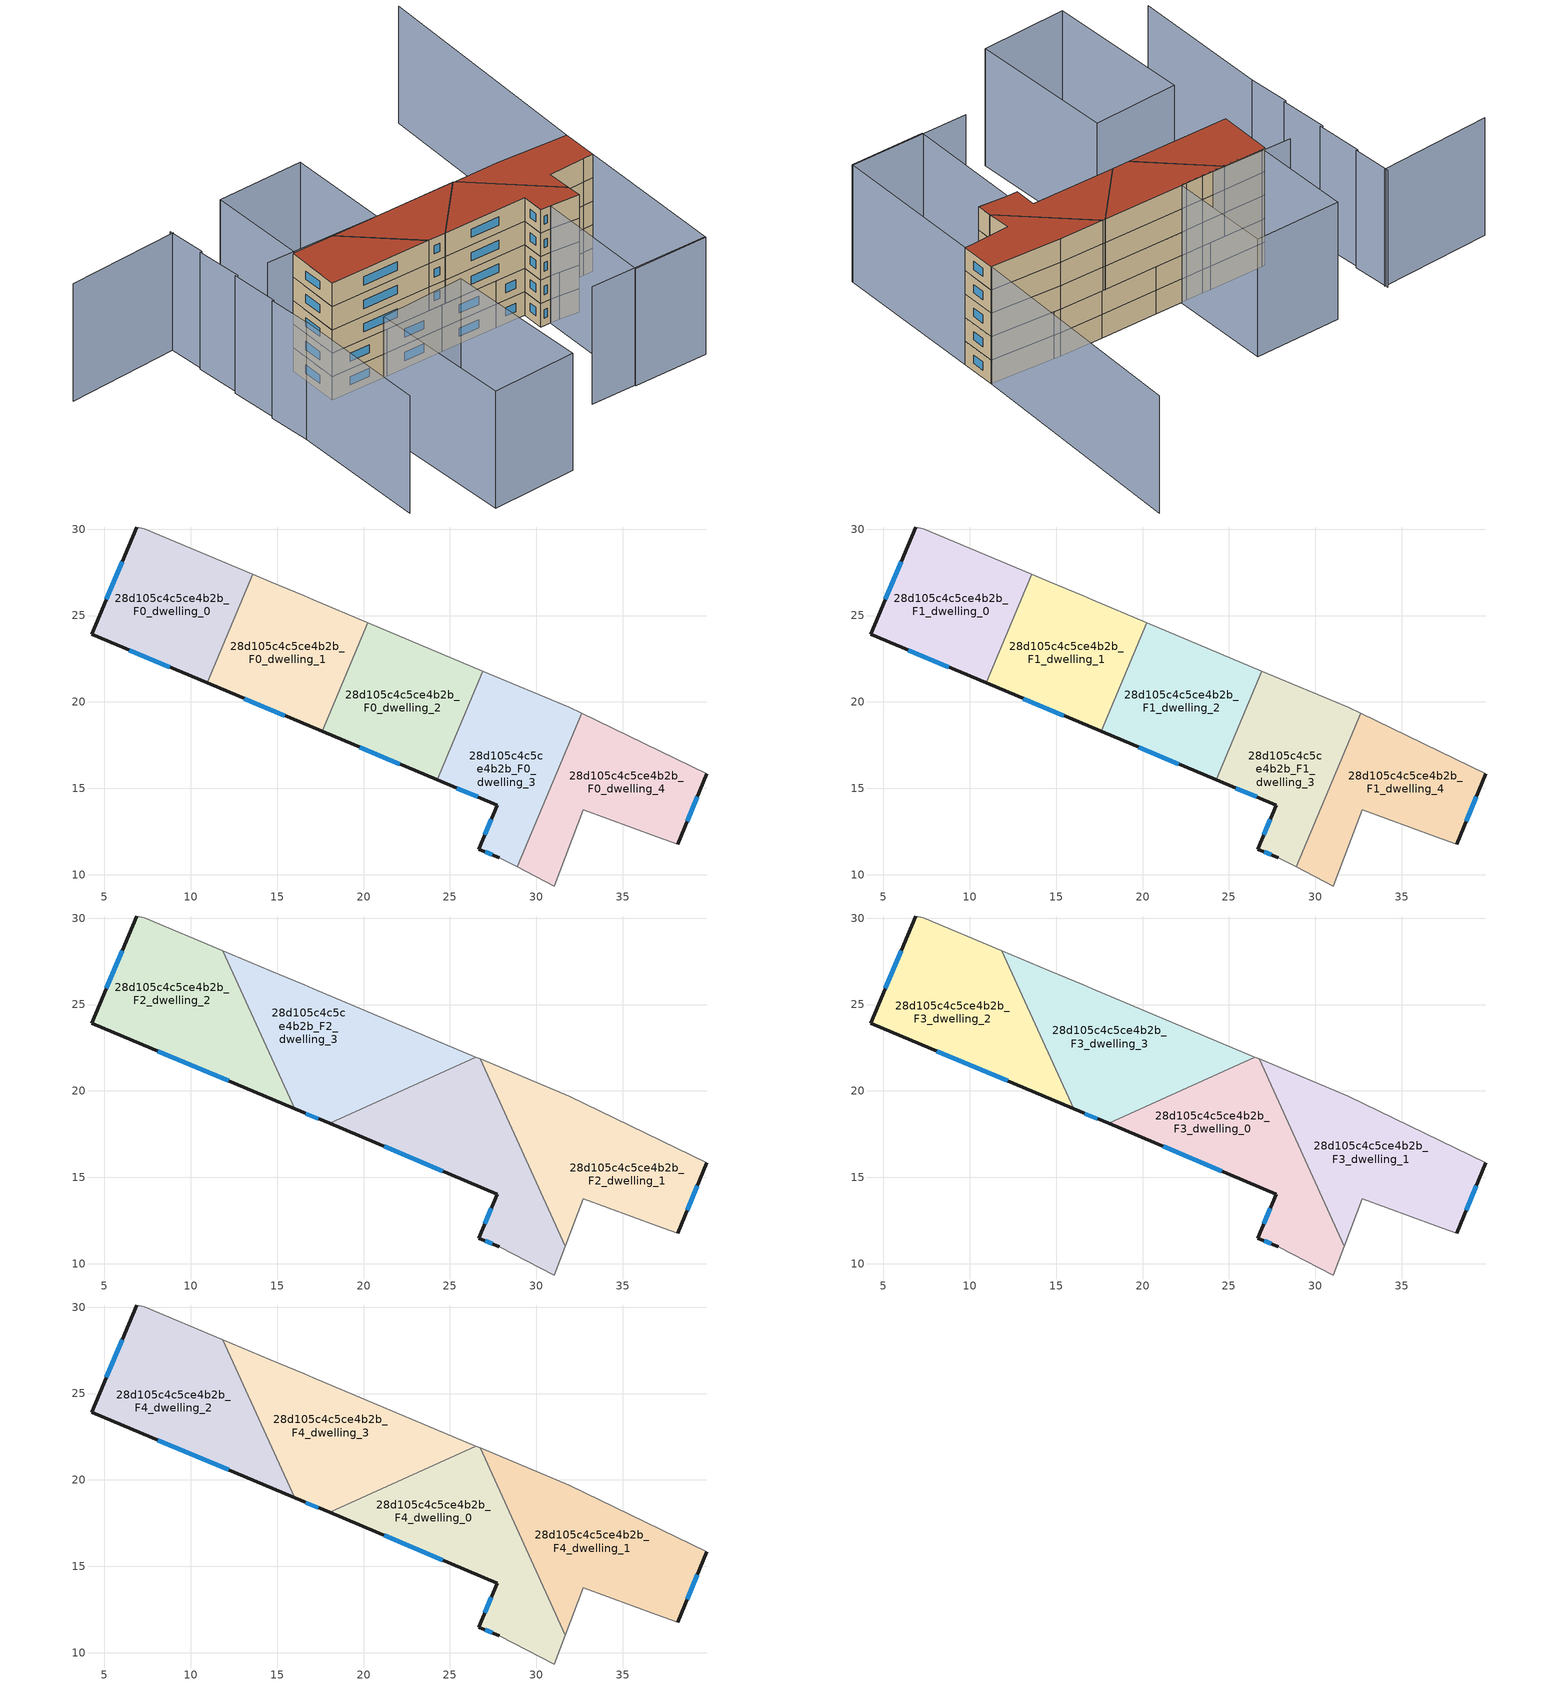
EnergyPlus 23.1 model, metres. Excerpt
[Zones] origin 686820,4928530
28d105c4c5ce4b2b_F0_dwelling_0
 floor ground (EU_floor_Construction): 13.58,27.38 10.94,21.1 4.27,23.91 6.88,30.12 7.3,30.02 z0
 wall outside (EU_wall_Construction): 6.88,30.12 4.27,23.91 10.94,21.1 z0:3
 wall adiabatic (EU_wall_Construction): 13.58,27.38 7.3,30.02 6.88,30.12 z0:3
 wall to 28d105c4c5ce4b2b_F0_dwelling_1 (EU_wall_Construction): 10.94,21.1 13.58,27.38 z0:3
 window (EU_Window_Construction): 6.44,23 8.77,22.02 / 6.03,28.1 5.12,25.93 z0.98:2.02
28d105c4c5ce4b2b_F0_dwelling_1
 floor ground (EU_floor_Construction): 20.25,24.58 17.6,18.29 10.94,21.1 13.58,27.38 14.6,26.95 16.56,26.13 17.09,25.91 z0
 wall outside (EU_wall_Construction): 10.94,21.1 17.6,18.29 z0:3
 wall adiabatic (EU_wall_Construction): 20.25,24.58 17.09,25.91 16.56,26.13 14.6,26.95 13.58,27.38 z0:3
 wall to 28d105c4c5ce4b2b_F0_dwelling_2 (EU_wall_Construction): 17.6,18.29 20.25,24.58 z0:3
 window (EU_Window_Construction): 13.11,20.19 15.44,19.21 z0.98:2.02
28d105c4c5ce4b2b_F0_dwelling_2
 floor ground (EU_floor_Construction): 26.91,21.78 24.26,15.49 17.6,18.29 20.25,24.58 z0
 wall outside (EU_wall_Construction): 17.6,18.29 24.26,15.49 z0:3
 wall to 28d105c4c5ce4b2b_F0_dwelling_3 (EU_wall_Construction): 24.26,15.49 26.91,21.78 z0:3
 wall adiabatic (EU_wall_Construction): 26.91,21.78 20.25,24.58 z0:3
 window (EU_Window_Construction): 19.77,17.38 22.1,16.4 z0.98:2.02
28d105c4c5ce4b2b_F0_dwelling_3
 floor ground (EU_floor_Construction): 31.9,19.68 32.63,19.33 28.9,10.44 27.85,10.98 26.67,11.47 27.75,14.02 24.26,15.49 26.91,21.78 z0
 wall outside (EU_wall_Construction): 24.26,15.49 27.75,14.02 26.67,11.47 27.85,10.98 z0:3
 wall adiabatic (EU_wall_Construction): 32.63,19.33 31.9,19.68 26.91,21.78 / 27.85,10.98 28.9,10.44 z0:3
 wall to 28d105c4c5ce4b2b_F0_dwelling_4 (EU_wall_Construction): 28.9,10.44 32.63,19.33 z0:3
 window (EU_Window_Construction): 27.05,11.31 27.46,11.14 / 27.4,13.19 27.02,12.3 / 25.4,15.01 26.61,14.5 z0.98:2.02
28d105c4c5ce4b2b_F0_dwelling_4
 floor ground (EU_floor_Construction): 39.87,15.84 38.18,11.75 36.98,12.2 32.73,13.75 31.04,9.34 28.9,10.44 32.63,19.33 z0
 wall outside (EU_wall_Construction): 38.18,11.75 39.87,15.84 z0:3
 wall adiabatic (EU_wall_Construction): 28.9,10.44 31.04,9.34 32.73,13.75 36.98,12.2 38.18,11.75 / 39.87,15.84 32.63,19.33 z0:3
 window (EU_Window_Construction): 38.73,13.08 39.32,14.51 z0.98:2.02
28d105c4c5ce4b2b_F1_dwelling_0
 floor to 28d105c4c5ce4b2b_F0_dwelling_0 (EU_floor_Construction): 13.58,27.38 10.94,21.1 4.27,23.91 6.88,30.12 7.3,30.02 z3
 wall outside (EU_wall_Construction): 6.88,30.12 4.27,23.91 10.94,21.1 z3:6
 wall adiabatic (EU_wall_Construction): 13.58,27.38 7.3,30.02 6.88,30.12 z3:6
 wall to 28d105c4c5ce4b2b_F1_dwelling_1 (EU_wall_Construction): 10.94,21.1 13.58,27.38 z3:6
 window (EU_Window_Construction): 6.44,23 8.77,22.02 / 6.03,28.1 5.12,25.93 z3.98:5.02
28d105c4c5ce4b2b_F1_dwelling_1
 floor to 28d105c4c5ce4b2b_F0_dwelling_1 (EU_floor_Construction): 20.25,24.58 17.6,18.29 10.94,21.1 13.58,27.38 14.6,26.95 16.56,26.13 17.09,25.91 z3
 wall outside (EU_wall_Construction): 10.94,21.1 17.6,18.29 z3:6
 wall adiabatic (EU_wall_Construction): 20.25,24.58 17.09,25.91 16.56,26.13 14.6,26.95 13.58,27.38 z3:6
 wall to 28d105c4c5ce4b2b_F1_dwelling_2 (EU_wall_Construction): 17.6,18.29 20.25,24.58 z3:6
 window (EU_Window_Construction): 13.11,20.19 15.44,19.21 z3.98:5.02
28d105c4c5ce4b2b_F1_dwelling_2
 floor to 28d105c4c5ce4b2b_F0_dwelling_2 (EU_floor_Construction): 26.91,21.78 24.26,15.49 17.6,18.29 20.25,24.58 z3
 wall outside (EU_wall_Construction): 17.6,18.29 24.26,15.49 z3:6
 wall to 28d105c4c5ce4b2b_F1_dwelling_3 (EU_wall_Construction): 24.26,15.49 26.91,21.78 z3:6
 wall adiabatic (EU_wall_Construction): 26.91,21.78 20.25,24.58 z3:6
 window (EU_Window_Construction): 19.77,17.38 22.1,16.4 z3.98:5.02
28d105c4c5ce4b2b_F1_dwelling_3
 floor to 28d105c4c5ce4b2b_F0_dwelling_3 (EU_floor_Construction): 31.9,19.68 32.63,19.33 28.9,10.44 27.85,10.98 26.67,11.47 27.75,14.02 24.26,15.49 26.91,21.78 z3
 wall outside (EU_wall_Construction): 24.26,15.49 27.75,14.02 26.67,11.47 27.85,10.98 z3:6
 wall adiabatic (EU_wall_Construction): 32.63,19.33 31.9,19.68 26.91,21.78 / 27.85,10.98 28.9,10.44 z3:6
 wall to 28d105c4c5ce4b2b_F1_dwelling_4 (EU_wall_Construction): 28.9,10.44 32.63,19.33 z3:6
 window (EU_Window_Construction): 27.05,11.31 27.46,11.14 / 27.4,13.19 27.02,12.3 / 25.4,15.01 26.61,14.5 z3.98:5.02
28d105c4c5ce4b2b_F1_dwelling_4
 floor to 28d105c4c5ce4b2b_F0_dwelling_4 (EU_floor_Construction): 39.87,15.84 38.18,11.75 36.98,12.2 32.73,13.75 31.04,9.34 28.9,10.44 32.63,19.33 z3
 wall outside (EU_wall_Construction): 38.18,11.75 39.87,15.84 z3:6
 wall adiabatic (EU_wall_Construction): 28.9,10.44 31.04,9.34 32.73,13.75 36.98,12.2 38.18,11.75 / 39.87,15.84 32.63,19.33 z3:6
 window (EU_Window_Construction): 38.73,13.08 39.32,14.51 z3.98:5.02
28d105c4c5ce4b2b_F2_dwelling_0
 floor to 28d105c4c5ce4b2b_F1_dwelling_3 (EU_floor_Construction): 26.85,21.63 30.36,13.92 28.9,10.44 27.85,10.98 26.67,11.47 27.75,14.02 24.26,15.49 z6
 floor to 28d105c4c5ce4b2b_F1_dwelling_4 (EU_floor_Construction): 30.36,13.92 31.68,11.02 31.04,9.34 28.9,10.44 z6
 floor to 28d105c4c5ce4b2b_F1_dwelling_2 (EU_floor_Construction): 26.75,21.85 26.85,21.63 24.26,15.49 18.03,18.11 26.48,21.96 z6
 wall outside (EU_wall_Construction): 18.03,18.11 27.75,14.02 26.67,11.47 27.85,10.98 z6:9
 wall to 28d105c4c5ce4b2b_F2_dwelling_3 (EU_wall_Construction): 26.48,21.96 18.03,18.11 z6:9
 wall adiabatic (EU_wall_Construction): 26.75,21.85 26.48,21.96 / 27.85,10.98 31.04,9.34 31.68,11.02 z6:9
 wall to 28d105c4c5ce4b2b_F2_dwelling_1 (EU_wall_Construction): 31.68,11.02 26.75,21.85 z6:9
 window (EU_Window_Construction): 27.4,13.19 27.02,12.3 / 21.19,16.78 24.59,15.35 / 27.05,11.31 27.46,11.14 z6.98:8.02
28d105c4c5ce4b2b_F2_dwelling_1
 floor to 28d105c4c5ce4b2b_F1_dwelling_4 (EU_floor_Construction): 39.87,15.84 38.18,11.75 36.98,12.2 32.73,13.75 31.68,11.02 30.36,13.92 32.63,19.33 z6
 floor to 28d105c4c5ce4b2b_F1_dwelling_3 (EU_floor_Construction): 31.9,19.68 32.63,19.33 30.36,13.92 26.85,21.63 26.91,21.78 z6
 floor to 28d105c4c5ce4b2b_F1_dwelling_2 (EU_floor_Construction): 26.91,21.78 26.85,21.63 26.75,21.85 z6
 wall outside (EU_wall_Construction): 38.18,11.75 39.87,15.84 z6:9
 wall adiabatic (EU_wall_Construction): 31.68,11.02 32.73,13.75 36.98,12.2 38.18,11.75 / 39.87,15.84 31.9,19.68 26.75,21.85 z6:9
 window (EU_Window_Construction): 38.73,13.08 39.32,14.51 z6.98:8.02
28d105c4c5ce4b2b_F2_dwelling_2
 floor to 28d105c4c5ce4b2b_F1_dwelling_0 (EU_floor_Construction): 11.85,28.11 12.91,25.78 10.94,21.1 4.27,23.91 6.88,30.12 7.3,30.02 z6
 floor to 28d105c4c5ce4b2b_F1_dwelling_1 (EU_floor_Construction): 12.91,25.78 16.01,18.97 10.94,21.1 z6
 wall outside (EU_wall_Construction): 6.88,30.12 4.27,23.91 16.01,18.97 z6:9
 wall to 28d105c4c5ce4b2b_F2_dwelling_3 (EU_wall_Construction): 16.01,18.97 11.85,28.11 z6:9
 wall adiabatic (EU_wall_Construction): 11.85,28.11 7.3,30.02 6.88,30.12 z6:9
 window (EU_Window_Construction): 8.09,22.3 12.19,20.58 / 6.03,28.1 5.12,25.93 z6.98:8.02
28d105c4c5ce4b2b_F2_dwelling_3
 floor to 28d105c4c5ce4b2b_F1_dwelling_1 (EU_floor_Construction): 20.25,24.58 17.6,18.29 16.01,18.97 12.91,25.78 13.58,27.38 14.6,26.95 16.56,26.13 17.09,25.91 z6
 floor to 28d105c4c5ce4b2b_F1_dwelling_2 (EU_floor_Construction): 26.48,21.96 18.03,18.11 17.6,18.29 20.25,24.58 z6
 floor to 28d105c4c5ce4b2b_F1_dwelling_0 (EU_floor_Construction): 13.58,27.38 12.91,25.78 11.85,28.11 z6
 wall outside (EU_wall_Construction): 16.01,18.97 18.03,18.11 z6:9
 wall adiabatic (EU_wall_Construction): 26.48,21.96 17.09,25.91 16.56,26.13 14.6,26.95 11.85,28.11 z6:9
 window (EU_Window_Construction): 16.67,18.69 17.38,18.39 z6.98:8.02
28d105c4c5ce4b2b_F3_dwelling_0
 floor to 28d105c4c5ce4b2b_F2_dwelling_0 (EU_floor_Construction): 26.75,21.85 31.68,11.02 31.04,9.34 27.85,10.98 26.67,11.47 27.75,14.02 18.03,18.11 26.48,21.96 z9
 wall outside (EU_wall_Construction): 18.03,18.11 27.75,14.02 26.67,11.47 27.85,10.98 z9:12
 wall to 28d105c4c5ce4b2b_F3_dwelling_3 (EU_wall_Construction): 26.48,21.96 18.03,18.11 z9:12
 wall adiabatic (EU_wall_Construction): 26.75,21.85 26.48,21.96 / 27.85,10.98 31.04,9.34 31.68,11.02 z9:12
 wall to 28d105c4c5ce4b2b_F3_dwelling_1 (EU_wall_Construction): 31.68,11.02 26.75,21.85 z9:12
 window (EU_Window_Construction): 27.4,13.19 27.02,12.3 / 21.19,16.78 24.59,15.35 / 27.05,11.31 27.46,11.14 z9.98:11.02
28d105c4c5ce4b2b_F3_dwelling_1
 floor to 28d105c4c5ce4b2b_F2_dwelling_1 (EU_floor_Construction): 39.87,15.84 38.18,11.75 36.98,12.2 32.73,13.75 31.68,11.02 26.75,21.85 31.9,19.68 z9
 wall outside (EU_wall_Construction): 38.18,11.75 39.87,15.84 z9:12
 wall adiabatic (EU_wall_Construction): 31.68,11.02 32.73,13.75 36.98,12.2 38.18,11.75 / 39.87,15.84 31.9,19.68 26.75,21.85 z9:12
 window (EU_Window_Construction): 38.73,13.08 39.32,14.51 z9.98:11.02
28d105c4c5ce4b2b_F3_dwelling_2
 floor to 28d105c4c5ce4b2b_F2_dwelling_2 (EU_floor_Construction): 11.85,28.11 16.01,18.97 4.27,23.91 6.88,30.12 7.3,30.02 z9
 wall outside (EU_wall_Construction): 6.88,30.12 4.27,23.91 16.01,18.97 z9:12
 wall to 28d105c4c5ce4b2b_F3_dwelling_3 (EU_wall_Construction): 16.01,18.97 11.85,28.11 z9:12
 wall adiabatic (EU_wall_Construction): 11.85,28.11 7.3,30.02 6.88,30.12 z9:12
 window (EU_Window_Construction): 8.09,22.3 12.19,20.58 / 6.03,28.1 5.12,25.93 z9.98:11.02
28d105c4c5ce4b2b_F3_dwelling_3
 floor to 28d105c4c5ce4b2b_F2_dwelling_3 (EU_floor_Construction): 26.48,21.96 18.03,18.11 16.01,18.97 11.85,28.11 14.6,26.95 16.56,26.13 17.09,25.91 z9
 wall outside (EU_wall_Construction): 16.01,18.97 18.03,18.11 z9:12
 wall adiabatic (EU_wall_Construction): 26.48,21.96 17.09,25.91 16.56,26.13 14.6,26.95 11.85,28.11 z9:12
 window (EU_Window_Construction): 16.67,18.69 17.38,18.39 z9.98:11.02
28d105c4c5ce4b2b_F4_dwelling_0
 floor to 28d105c4c5ce4b2b_F3_dwelling_0 (EU_floor_Construction): 26.75,21.85 31.68,11.02 31.04,9.34 27.85,10.98 26.67,11.47 27.75,14.02 18.03,18.11 26.48,21.96 z12
 wall outside (EU_wall_Construction): 18.03,18.11 27.75,14.02 26.67,11.47 27.85,10.98 z12:15
 wall to 28d105c4c5ce4b2b_F4_dwelling_3 (EU_wall_Construction): 26.48,21.96 18.03,18.11 z12:15
 wall adiabatic (EU_wall_Construction): 26.75,21.85 26.48,21.96 / 27.85,10.98 31.04,9.34 31.68,11.02 z12:15
 wall to 28d105c4c5ce4b2b_F4_dwelling_1 (EU_wall_Construction): 31.68,11.02 26.75,21.85 z12:15
 window (EU_Window_Construction): 27.4,13.19 27.02,12.3 / 21.19,16.78 24.59,15.35 / 27.05,11.31 27.46,11.14 z12.98:14.02
 roof outside (EU_roof_Construction): 31.04,9.34 31.68,11.02 26.75,21.85 26.48,21.96 18.03,18.11 27.75,14.02 26.67,11.47 27.85,10.98 z15
28d105c4c5ce4b2b_F4_dwelling_1
 floor to 28d105c4c5ce4b2b_F3_dwelling_1 (EU_floor_Construction): 39.87,15.84 38.18,11.75 36.98,12.2 32.73,13.75 31.68,11.02 26.75,21.85 31.9,19.68 z12
 wall outside (EU_wall_Construction): 38.18,11.75 39.87,15.84 z12:15
 wall adiabatic (EU_wall_Construction): 31.68,11.02 32.73,13.75 36.98,12.2 38.18,11.75 / 39.87,15.84 31.9,19.68 26.75,21.85 z12:15
 window (EU_Window_Construction): 38.73,13.08 39.32,14.51 z12.98:14.02
 roof outside (EU_roof_Construction): 38.18,11.75 39.87,15.84 31.9,19.68 26.75,21.85 31.68,11.02 32.73,13.75 36.98,12.2 z15
28d105c4c5ce4b2b_F4_dwelling_2
 floor to 28d105c4c5ce4b2b_F3_dwelling_2 (EU_floor_Construction): 11.85,28.11 16.01,18.97 4.27,23.91 6.88,30.12 7.3,30.02 z12
 wall outside (EU_wall_Construction): 6.88,30.12 4.27,23.91 16.01,18.97 z12:15
 wall to 28d105c4c5ce4b2b_F4_dwelling_3 (EU_wall_Construction): 16.01,18.97 11.85,28.11 z12:15
 wall adiabatic (EU_wall_Construction): 11.85,28.11 7.3,30.02 6.88,30.12 z12:15
 window (EU_Window_Construction): 8.09,22.3 12.19,20.58 / 6.03,28.1 5.12,25.93 z12.98:14.02
 roof outside (EU_roof_Construction): 16.01,18.97 11.85,28.11 7.3,30.02 6.88,30.12 4.27,23.91 z15
28d105c4c5ce4b2b_F4_dwelling_3
 floor to 28d105c4c5ce4b2b_F3_dwelling_3 (EU_floor_Construction): 26.48,21.96 18.03,18.11 16.01,18.97 11.85,28.11 14.6,26.95 16.56,26.13 17.09,25.91 z12
 wall outside (EU_wall_Construction): 16.01,18.97 18.03,18.11 z12:15
 wall adiabatic (EU_wall_Construction): 26.48,21.96 17.09,25.91 16.56,26.13 14.6,26.95 11.85,28.11 z12:15
 window (EU_Window_Construction): 16.67,18.69 17.38,18.39 z12.98:14.02
 roof outside (EU_roof_Construction): 26.48,21.96 17.09,25.91 16.56,26.13 14.6,26.95 11.85,28.11 16.01,18.97 18.03,18.11 z15
shading: 17.05,-0.14 30.88,-5.92 / 51.76,42.75 39.87,15.84 / 39.87,15.84 4.15,31.63 / 4.09,42.95 -9.24,47.49 / -3.25,22.81 -9.66,6.73 / -1.65,27.8 -3.29,22.8 / 0.43,33.42 -1.45,27.72 / 2.4,38.76 0.61,33.22 / 4.08,43.33 2.59,38.7 / 38.18,11.75 30.84,-6.02 / 30.84,-6.02 22.21,-2.45 / 22.21,-2.45 29.55,15.32 / 29.55,15.32 38.18,11.75 / 11.6,12.63 5.52,-4.29 / 5.52,-4.29 -4.51,-0.69 / -4.51,-0.69 1.57,16.23 / 1.57,16.23 11.6,12.63 / 21.82,37.69 17.16,25.88 / 17.16,25.88 7.12,29.84 / 7.12,29.84 11.77,41.65 / 11.77,41.65 21.82,37.69 z0:15
[Building]
EU S2 Campaign: North Axis=0; Terrain=City; Solar Distribution=FullExterior
[Site:Location]
Bologna: Latitude=44.5; Longitude=11.25; Time Zone=1; Elevation=37
[SizingPeriod:WeatherFileDays]
AnnualSizingPeriod: Begin Month=1; Begin Day of Month=1; End Month=12; End Day of Month=31; Day of Week for Start Day=Monday; Use Weather File Daylight Saving Period=No; Use Weather File Rain and Snow Indicators=No
[MATERIAL]
EU_InternalMass_Material: Roughness=MediumRough; Thickness=0.1; Conductivity=1; Density=1800; Specific Heat=900; Thermal Absorptance=0.9; Solar Absorptance=0.7; Visible Absorptance=0.7
[MATERIAL:NOMASS] Roughness=MediumRough; Thermal Absorptance=0.9; Solar Absorptance=0.7; Visible Absorptance=0.7
Name | Thermal Resistance
EU_wall_NoMass | 0.905828
EU_roof_NoMass | 0.37593
EU_floor_NoMass | 0.67114
[WINDOWMATERIAL:SIMPLEGLAZINGSYSTEM]
EU_Window_SimpleGlazing: UFactor=4.52486; Solar Heat Gain Coefficient=0.85; Visible Transmittance=0.85
[CONSTRUCTION]
EU_wall_Construction: EU_wall_NoMass
EU_roof_Construction: EU_roof_NoMass
EU_floor_Construction: EU_floor_NoMass
EU_Window_Construction: EU_Window_SimpleGlazing
EU_InternalMass_Construction: EU_InternalMass_Material
[ZONE] Type=1; Multiplier=1; Ceiling Height=autocalculate; Floor Area=autocalculate; Part of Total Floor Area=Yes
Name | Volume
28d105c4c5ce4b2b_F0_dwelling_0; 28d105c4c5ce4b2b_F1_dwelling_0 | 147.899
28d105c4c5ce4b2b_F2_dwelling_0; 28d105c4c5ce4b2b_F3_dwelling_0; 28d105c4c5ce4b2b_F4_dwelling_0 | 184.881
28d105c4c5ce4b2b_F0_dwelling_1; 28d105c4c5ce4b2b_F1_dwelling_1 | 147.916
28d105c4c5ce4b2b_F2_dwelling_1; 28d105c4c5ce4b2b_F3_dwelling_1; 28d105c4c5ce4b2b_F4_dwelling_1 | 184.887
28d105c4c5ce4b2b_F0_dwelling_2; 28d105c4c5ce4b2b_F1_dwelling_2 | 147.902
28d105c4c5ce4b2b_F2_dwelling_2; 28d105c4c5ce4b2b_F3_dwelling_2; 28d105c4c5ce4b2b_F4_dwelling_2 | 184.883
28d105c4c5ce4b2b_F0_dwelling_3; 28d105c4c5ce4b2b_F1_dwelling_3 | 147.91
28d105c4c5ce4b2b_F2_dwelling_3; 28d105c4c5ce4b2b_F3_dwelling_3; 28d105c4c5ce4b2b_F4_dwelling_3 | 184.868
28d105c4c5ce4b2b_F0_dwelling_4; 28d105c4c5ce4b2b_F1_dwelling_4 | 147.909
[INTERNALMASS] Construction=EU_InternalMass_Construction
Name | Zone or ZoneList | Surface Area
28d105c4c5ce4b2b_F0_dwelling_0_EU_InternalMass | 28d105c4c5ce4b2b_F0_dwelling_0 | 49.2993
28d105c4c5ce4b2b_F0_dwelling_1_EU_InternalMass | 28d105c4c5ce4b2b_F0_dwelling_1 | 49.3053
28d105c4c5ce4b2b_F0_dwelling_2_EU_InternalMass | 28d105c4c5ce4b2b_F0_dwelling_2 | 49.3005
28d105c4c5ce4b2b_F0_dwelling_3_EU_InternalMass | 28d105c4c5ce4b2b_F0_dwelling_3 | 49.303
28d105c4c5ce4b2b_F0_dwelling_4_EU_InternalMass | 28d105c4c5ce4b2b_F0_dwelling_4 | 49.3028
28d105c4c5ce4b2b_F1_dwelling_0_EU_InternalMass | 28d105c4c5ce4b2b_F1_dwelling_0 | 49.2993
28d105c4c5ce4b2b_F1_dwelling_1_EU_InternalMass | 28d105c4c5ce4b2b_F1_dwelling_1 | 49.3053
28d105c4c5ce4b2b_F1_dwelling_2_EU_InternalMass | 28d105c4c5ce4b2b_F1_dwelling_2 | 49.3005
28d105c4c5ce4b2b_F1_dwelling_3_EU_InternalMass | 28d105c4c5ce4b2b_F1_dwelling_3 | 49.303
28d105c4c5ce4b2b_F1_dwelling_4_EU_InternalMass | 28d105c4c5ce4b2b_F1_dwelling_4 | 49.3028
28d105c4c5ce4b2b_F2_dwelling_0_EU_InternalMass | 28d105c4c5ce4b2b_F2_dwelling_0 | 61.627
28d105c4c5ce4b2b_F2_dwelling_1_EU_InternalMass | 28d105c4c5ce4b2b_F2_dwelling_1 | 61.6288
28d105c4c5ce4b2b_F2_dwelling_2_EU_InternalMass | 28d105c4c5ce4b2b_F2_dwelling_2 | 61.6278
28d105c4c5ce4b2b_F2_dwelling_3_EU_InternalMass | 28d105c4c5ce4b2b_F2_dwelling_3 | 61.6227
28d105c4c5ce4b2b_F3_dwelling_0_EU_InternalMass | 28d105c4c5ce4b2b_F3_dwelling_0 | 61.627
28d105c4c5ce4b2b_F3_dwelling_1_EU_InternalMass | 28d105c4c5ce4b2b_F3_dwelling_1 | 61.6288
28d105c4c5ce4b2b_F3_dwelling_2_EU_InternalMass | 28d105c4c5ce4b2b_F3_dwelling_2 | 61.6278
28d105c4c5ce4b2b_F3_dwelling_3_EU_InternalMass | 28d105c4c5ce4b2b_F3_dwelling_3 | 61.6227
28d105c4c5ce4b2b_F4_dwelling_0_EU_InternalMass | 28d105c4c5ce4b2b_F4_dwelling_0 | 61.627
28d105c4c5ce4b2b_F4_dwelling_1_EU_InternalMass | 28d105c4c5ce4b2b_F4_dwelling_1 | 61.6288
28d105c4c5ce4b2b_F4_dwelling_2_EU_InternalMass | 28d105c4c5ce4b2b_F4_dwelling_2 | 61.6278
28d105c4c5ce4b2b_F4_dwelling_3_EU_InternalMass | 28d105c4c5ce4b2b_F4_dwelling_3 | 61.6227
[OTHEREQUIPMENT] Fuel Type=Electricity; Design Level Calculation Method=Watts/Area; Power per Zone Floor Area=1; Fraction Latent=0; Fraction Radiant=0; Fraction Lost=0; Carbon Dioxide Generation Rate=0; EndUse Subcategory=EU_Step8_InternalGains
Name | Zone or ZoneList or Space or SpaceList | Schedule
EU_Step8_InternalGain_28d105c4c5ce4b2b_F0_dwelling_0_f000 | 28d105c4c5ce4b2b_F0_dwelling_0 | EU_Step8_GainSchedule_28d105c4c5ce4b2b_F0_dwelling_0_f000
EU_Step8_InternalGain_28d105c4c5ce4b2b_F0_dwelling_1_f000 | 28d105c4c5ce4b2b_F0_dwelling_1 | EU_Step8_GainSchedule_28d105c4c5ce4b2b_F0_dwelling_1_f000
EU_Step8_InternalGain_28d105c4c5ce4b2b_F0_dwelling_2_f000 | 28d105c4c5ce4b2b_F0_dwelling_2 | EU_Step8_GainSchedule_28d105c4c5ce4b2b_F0_dwelling_2_f000
EU_Step8_InternalGain_28d105c4c5ce4b2b_F0_dwelling_3_f000 | 28d105c4c5ce4b2b_F0_dwelling_3 | EU_Step8_GainSchedule_28d105c4c5ce4b2b_F0_dwelling_3_f000
EU_Step8_InternalGain_28d105c4c5ce4b2b_F0_dwelling_4_f000 | 28d105c4c5ce4b2b_F0_dwelling_4 | EU_Step8_GainSchedule_28d105c4c5ce4b2b_F0_dwelling_4_f000
EU_Step8_InternalGain_28d105c4c5ce4b2b_F1_dwelling_0_f000 | 28d105c4c5ce4b2b_F1_dwelling_0 | EU_Step8_GainSchedule_28d105c4c5ce4b2b_F1_dwelling_0_f000
EU_Step8_InternalGain_28d105c4c5ce4b2b_F1_dwelling_1_f000 | 28d105c4c5ce4b2b_F1_dwelling_1 | EU_Step8_GainSchedule_28d105c4c5ce4b2b_F1_dwelling_1_f000
EU_Step8_InternalGain_28d105c4c5ce4b2b_F1_dwelling_2_f000 | 28d105c4c5ce4b2b_F1_dwelling_2 | EU_Step8_GainSchedule_28d105c4c5ce4b2b_F1_dwelling_2_f000
EU_Step8_InternalGain_28d105c4c5ce4b2b_F1_dwelling_3_f000 | 28d105c4c5ce4b2b_F1_dwelling_3 | EU_Step8_GainSchedule_28d105c4c5ce4b2b_F1_dwelling_3_f000
EU_Step8_InternalGain_28d105c4c5ce4b2b_F1_dwelling_4_f000 | 28d105c4c5ce4b2b_F1_dwelling_4 | EU_Step8_GainSchedule_28d105c4c5ce4b2b_F1_dwelling_4_f000
EU_Step8_InternalGain_28d105c4c5ce4b2b_F2_dwelling_0_f000 | 28d105c4c5ce4b2b_F2_dwelling_0 | EU_Step8_GainSchedule_28d105c4c5ce4b2b_F2_dwelling_0_f000
EU_Step8_InternalGain_28d105c4c5ce4b2b_F2_dwelling_1_f000 | 28d105c4c5ce4b2b_F2_dwelling_1 | EU_Step8_GainSchedule_28d105c4c5ce4b2b_F2_dwelling_1_f000
EU_Step8_InternalGain_28d105c4c5ce4b2b_F2_dwelling_2_f000 | 28d105c4c5ce4b2b_F2_dwelling_2 | EU_Step8_GainSchedule_28d105c4c5ce4b2b_F2_dwelling_2_f000
EU_Step8_InternalGain_28d105c4c5ce4b2b_F2_dwelling_3_f000 | 28d105c4c5ce4b2b_F2_dwelling_3 | EU_Step8_GainSchedule_28d105c4c5ce4b2b_F2_dwelling_3_f000
EU_Step8_InternalGain_28d105c4c5ce4b2b_F3_dwelling_0_f000 | 28d105c4c5ce4b2b_F3_dwelling_0 | EU_Step8_GainSchedule_28d105c4c5ce4b2b_F3_dwelling_0_f000
EU_Step8_InternalGain_28d105c4c5ce4b2b_F3_dwelling_1_f000 | 28d105c4c5ce4b2b_F3_dwelling_1 | EU_Step8_GainSchedule_28d105c4c5ce4b2b_F3_dwelling_1_f000
EU_Step8_InternalGain_28d105c4c5ce4b2b_F3_dwelling_2_f000 | 28d105c4c5ce4b2b_F3_dwelling_2 | EU_Step8_GainSchedule_28d105c4c5ce4b2b_F3_dwelling_2_f000
EU_Step8_InternalGain_28d105c4c5ce4b2b_F3_dwelling_3_f000 | 28d105c4c5ce4b2b_F3_dwelling_3 | EU_Step8_GainSchedule_28d105c4c5ce4b2b_F3_dwelling_3_f000
EU_Step8_InternalGain_28d105c4c5ce4b2b_F4_dwelling_0_f000 | 28d105c4c5ce4b2b_F4_dwelling_0 | EU_Step8_GainSchedule_28d105c4c5ce4b2b_F4_dwelling_0_f000
EU_Step8_InternalGain_28d105c4c5ce4b2b_F4_dwelling_1_f000 | 28d105c4c5ce4b2b_F4_dwelling_1 | EU_Step8_GainSchedule_28d105c4c5ce4b2b_F4_dwelling_1_f000
EU_Step8_InternalGain_28d105c4c5ce4b2b_F4_dwelling_2_f000 | 28d105c4c5ce4b2b_F4_dwelling_2 | EU_Step8_GainSchedule_28d105c4c5ce4b2b_F4_dwelling_2_f000
EU_Step8_InternalGain_28d105c4c5ce4b2b_F4_dwelling_3_f000 | 28d105c4c5ce4b2b_F4_dwelling_3 | EU_Step8_GainSchedule_28d105c4c5ce4b2b_F4_dwelling_3_f000
[ZONEVENTILATION:DESIGNFLOWRATE] Schedule=EU_AlwaysOn; Design Flow Rate Calculation Method=AirChanges/Hour; Air Changes per Hour=0.73129; Ventilation Type=Natural; Fan Pressure Rise=0; Fan Total Efficiency=1; Constant Term Coefficient=1; Temperature Term Coefficient=0; Velocity Term Coefficient=0; Velocity Squared Term Coefficient=0; Minimum Indoor Temperature=-100; Maximum Indoor Temperature=100; Delta Temperature=-100; Minimum Outdoor Temperature=-100; Maximum Outdoor Temperature=100; Maximum Wind Speed=40
Name | Zone or ZoneList or Space or SpaceList
EU_ConstantAir_28d105c4c5ce4b2b_F0_dwelling_0 | 28d105c4c5ce4b2b_F0_dwelling_0
EU_ConstantAir_28d105c4c5ce4b2b_F0_dwelling_1 | 28d105c4c5ce4b2b_F0_dwelling_1
EU_ConstantAir_28d105c4c5ce4b2b_F0_dwelling_2 | 28d105c4c5ce4b2b_F0_dwelling_2
EU_ConstantAir_28d105c4c5ce4b2b_F0_dwelling_3 | 28d105c4c5ce4b2b_F0_dwelling_3
EU_ConstantAir_28d105c4c5ce4b2b_F0_dwelling_4 | 28d105c4c5ce4b2b_F0_dwelling_4
EU_ConstantAir_28d105c4c5ce4b2b_F1_dwelling_0 | 28d105c4c5ce4b2b_F1_dwelling_0
EU_ConstantAir_28d105c4c5ce4b2b_F1_dwelling_1 | 28d105c4c5ce4b2b_F1_dwelling_1
EU_ConstantAir_28d105c4c5ce4b2b_F1_dwelling_2 | 28d105c4c5ce4b2b_F1_dwelling_2
EU_ConstantAir_28d105c4c5ce4b2b_F1_dwelling_3 | 28d105c4c5ce4b2b_F1_dwelling_3
EU_ConstantAir_28d105c4c5ce4b2b_F1_dwelling_4 | 28d105c4c5ce4b2b_F1_dwelling_4
EU_ConstantAir_28d105c4c5ce4b2b_F2_dwelling_0 | 28d105c4c5ce4b2b_F2_dwelling_0
EU_ConstantAir_28d105c4c5ce4b2b_F2_dwelling_1 | 28d105c4c5ce4b2b_F2_dwelling_1
EU_ConstantAir_28d105c4c5ce4b2b_F2_dwelling_2 | 28d105c4c5ce4b2b_F2_dwelling_2
EU_ConstantAir_28d105c4c5ce4b2b_F2_dwelling_3 | 28d105c4c5ce4b2b_F2_dwelling_3
EU_ConstantAir_28d105c4c5ce4b2b_F3_dwelling_0 | 28d105c4c5ce4b2b_F3_dwelling_0
EU_ConstantAir_28d105c4c5ce4b2b_F3_dwelling_1 | 28d105c4c5ce4b2b_F3_dwelling_1
EU_ConstantAir_28d105c4c5ce4b2b_F3_dwelling_2 | 28d105c4c5ce4b2b_F3_dwelling_2
EU_ConstantAir_28d105c4c5ce4b2b_F3_dwelling_3 | 28d105c4c5ce4b2b_F3_dwelling_3
EU_ConstantAir_28d105c4c5ce4b2b_F4_dwelling_0 | 28d105c4c5ce4b2b_F4_dwelling_0
EU_ConstantAir_28d105c4c5ce4b2b_F4_dwelling_1 | 28d105c4c5ce4b2b_F4_dwelling_1
EU_ConstantAir_28d105c4c5ce4b2b_F4_dwelling_2 | 28d105c4c5ce4b2b_F4_dwelling_2
EU_ConstantAir_28d105c4c5ce4b2b_F4_dwelling_3 | 28d105c4c5ce4b2b_F4_dwelling_3
[HVACTEMPLATE:THERMOSTAT] Constant Heating Setpoint=20; Constant Cooling Setpoint=50
EU_HeatOnly_28d105c4c5ce4b2b_F0_dwelling_0; EU_HeatOnly_28d105c4c5ce4b2b_F0_dwelling_1; EU_HeatOnly_28d105c4c5ce4b2b_F0_dwelling_2; EU_HeatOnly_28d105c4c5ce4b2b_F0_dwelling_3; EU_HeatOnly_28d105c4c5ce4b2b_F0_dwelling_4; EU_HeatOnly_28d105c4c5ce4b2b_F1_dwelling_0; EU_HeatOnly_28d105c4c5ce4b2b_F1_dwelling_1; EU_HeatOnly_28d105c4c5ce4b2b_F1_dwelling_2; EU_HeatOnly_28d105c4c5ce4b2b_F1_dwelling_3; EU_HeatOnly_28d105c4c5ce4b2b_F1_dwelling_4; EU_HeatOnly_28d105c4c5ce4b2b_F2_dwelling_0; EU_HeatOnly_28d105c4c5ce4b2b_F2_dwelling_1; EU_HeatOnly_28d105c4c5ce4b2b_F2_dwelling_2; EU_HeatOnly_28d105c4c5ce4b2b_F2_dwelling_3; EU_HeatOnly_28d105c4c5ce4b2b_F3_dwelling_0; EU_HeatOnly_28d105c4c5ce4b2b_F3_dwelling_1; EU_HeatOnly_28d105c4c5ce4b2b_F3_dwelling_2; EU_HeatOnly_28d105c4c5ce4b2b_F3_dwelling_3; EU_HeatOnly_28d105c4c5ce4b2b_F4_dwelling_0; EU_HeatOnly_28d105c4c5ce4b2b_F4_dwelling_1; EU_HeatOnly_28d105c4c5ce4b2b_F4_dwelling_2; EU_HeatOnly_28d105c4c5ce4b2b_F4_dwelling_3
[HVACTEMPLATE:ZONE:IDEALLOADSAIRSYSTEM] System Availability Schedule=EU_AlwaysOn; Maximum Heating Supply Air Temperature=50; Minimum Cooling Supply Air Temperature=13; Maximum Heating Supply Air Humidity Ratio=0.0156; Minimum Cooling Supply Air Humidity Ratio=0.0077; Heating Limit=NoLimit; Cooling Limit=NoLimit; Heating Availability Schedule=EU_AlwaysOn; Cooling Availability Schedule=EU_CoolingOff; Dehumidification Control Type=ConstantSensibleHeatRatio; Cooling Sensible Heat Ratio=0.7; Dehumidification Setpoint=60; Humidification Control Type=None; Humidification Setpoint=30; Outdoor Air Method=None; Outdoor Air Flow Rate per Person=0.00944; Outdoor Air Flow Rate per Zone Floor Area=0; Outdoor Air Flow Rate per Zone=0; Demand Controlled Ventilation Type=None; Outdoor Air Economizer Type=NoEconomizer; Heat Recovery Type=None; Sensible Heat Recovery Effectiveness=0.7; Latent Heat Recovery Effectiveness=0.65
Name | Template Thermostat
28d105c4c5ce4b2b_F0_dwelling_0 | EU_HeatOnly_28d105c4c5ce4b2b_F0_dwelling_0
28d105c4c5ce4b2b_F0_dwelling_1 | EU_HeatOnly_28d105c4c5ce4b2b_F0_dwelling_1
28d105c4c5ce4b2b_F0_dwelling_2 | EU_HeatOnly_28d105c4c5ce4b2b_F0_dwelling_2
28d105c4c5ce4b2b_F0_dwelling_3 | EU_HeatOnly_28d105c4c5ce4b2b_F0_dwelling_3
28d105c4c5ce4b2b_F0_dwelling_4 | EU_HeatOnly_28d105c4c5ce4b2b_F0_dwelling_4
28d105c4c5ce4b2b_F1_dwelling_0 | EU_HeatOnly_28d105c4c5ce4b2b_F1_dwelling_0
28d105c4c5ce4b2b_F1_dwelling_1 | EU_HeatOnly_28d105c4c5ce4b2b_F1_dwelling_1
28d105c4c5ce4b2b_F1_dwelling_2 | EU_HeatOnly_28d105c4c5ce4b2b_F1_dwelling_2
28d105c4c5ce4b2b_F1_dwelling_3 | EU_HeatOnly_28d105c4c5ce4b2b_F1_dwelling_3
28d105c4c5ce4b2b_F1_dwelling_4 | EU_HeatOnly_28d105c4c5ce4b2b_F1_dwelling_4
28d105c4c5ce4b2b_F2_dwelling_0 | EU_HeatOnly_28d105c4c5ce4b2b_F2_dwelling_0
28d105c4c5ce4b2b_F2_dwelling_1 | EU_HeatOnly_28d105c4c5ce4b2b_F2_dwelling_1
28d105c4c5ce4b2b_F2_dwelling_2 | EU_HeatOnly_28d105c4c5ce4b2b_F2_dwelling_2
28d105c4c5ce4b2b_F2_dwelling_3 | EU_HeatOnly_28d105c4c5ce4b2b_F2_dwelling_3
28d105c4c5ce4b2b_F3_dwelling_0 | EU_HeatOnly_28d105c4c5ce4b2b_F3_dwelling_0
28d105c4c5ce4b2b_F3_dwelling_1 | EU_HeatOnly_28d105c4c5ce4b2b_F3_dwelling_1
28d105c4c5ce4b2b_F3_dwelling_2 | EU_HeatOnly_28d105c4c5ce4b2b_F3_dwelling_2
28d105c4c5ce4b2b_F3_dwelling_3 | EU_HeatOnly_28d105c4c5ce4b2b_F3_dwelling_3
28d105c4c5ce4b2b_F4_dwelling_0 | EU_HeatOnly_28d105c4c5ce4b2b_F4_dwelling_0
28d105c4c5ce4b2b_F4_dwelling_1 | EU_HeatOnly_28d105c4c5ce4b2b_F4_dwelling_1
28d105c4c5ce4b2b_F4_dwelling_2 | EU_HeatOnly_28d105c4c5ce4b2b_F4_dwelling_2
28d105c4c5ce4b2b_F4_dwelling_3 | EU_HeatOnly_28d105c4c5ce4b2b_F4_dwelling_3
[SIZING:ZONE] Zone Cooling Design Supply Air Temperature Input Method=SupplyAirTemperature; Zone Cooling Design Supply Air Temperature=13; Zone Heating Design Supply Air Temperature Input Method=SupplyAirTemperature; Zone Heating Design Supply Air Temperature=50; Zone Cooling Design Supply Air Humidity Ratio=0.008; Zone Heating Design Supply Air Humidity Ratio=0.008; Cooling Design Air Flow Method=DesignDay; Cooling Design Air Flow Rate=0; Cooling Minimum Air Flow per Zone Floor Area=0.000762; Cooling Minimum Air Flow=0; Cooling Minimum Air Flow Fraction=0.2; Heating Design Air Flow Method=DesignDay; Heating Design Air Flow Rate=0; Heating Maximum Air Flow per Zone Floor Area=0.002032; Heating Maximum Air Flow=0.141576; Heating Maximum Air Flow Fraction=0.3; Account for Dedicated Outdoor Air System=No; Dedicated Outdoor Air System Control Strategy=NeutralSupplyAir; Dedicated Outdoor Air Low Setpoint Temperature for Design=autosize; Dedicated Outdoor Air High Setpoint Temperature for Design=autosize; Zone Load Sizing Method=Sensible Load Only No Latent Load; Zone Latent Cooling Design Supply Air Humidity Ratio Input Method=HumidityRatioDifference; Zone Cooling Design Supply Air Humidity Ratio Difference=0.005; Zone Latent Heating Design Supply Air Humidity Ratio Input Method=HumidityRatioDifference; Zone Humidification Design Supply Air Humidity Ratio Difference=0.005
28d105c4c5ce4b2b_F0_dwelling_0; 28d105c4c5ce4b2b_F0_dwelling_1; 28d105c4c5ce4b2b_F0_dwelling_2; 28d105c4c5ce4b2b_F0_dwelling_3; 28d105c4c5ce4b2b_F0_dwelling_4; 28d105c4c5ce4b2b_F1_dwelling_0; 28d105c4c5ce4b2b_F1_dwelling_1; 28d105c4c5ce4b2b_F1_dwelling_2; 28d105c4c5ce4b2b_F1_dwelling_3; 28d105c4c5ce4b2b_F1_dwelling_4; 28d105c4c5ce4b2b_F2_dwelling_0; 28d105c4c5ce4b2b_F2_dwelling_1; 28d105c4c5ce4b2b_F2_dwelling_2; 28d105c4c5ce4b2b_F2_dwelling_3; 28d105c4c5ce4b2b_F3_dwelling_0; 28d105c4c5ce4b2b_F3_dwelling_1; 28d105c4c5ce4b2b_F3_dwelling_2; 28d105c4c5ce4b2b_F3_dwelling_3; 28d105c4c5ce4b2b_F4_dwelling_0; 28d105c4c5ce4b2b_F4_dwelling_1; 28d105c4c5ce4b2b_F4_dwelling_2; 28d105c4c5ce4b2b_F4_dwelling_3
[SCHEDULE:CONSTANT]
Name | Hourly Value
EU_AlwaysOn | 1
EU_CoolingOff | 0
[SCHEDULE:FILE] Column Number=1; Rows to Skip at Top=0; Number of Hours of Data=8760; Column Separator=Comma; Interpolate to Timestep=No; Minutes per Item=60; Adjust Schedule for Daylight Savings=Yes
Name | File
EU_Step8_GainSchedule_28d105c4c5ce4b2b_F0_dwelling_0_f000 | ../../schedules/28d105c4c5ce4b2b/28d105c4c5ce4b2b_F0_dwelling_0_f000_gain.csv
EU_Step8_GainSchedule_28d105c4c5ce4b2b_F0_dwelling_1_f000 | ../../schedules/28d105c4c5ce4b2b/28d105c4c5ce4b2b_F0_dwelling_1_f000_gain.csv
EU_Step8_GainSchedule_28d105c4c5ce4b2b_F0_dwelling_2_f000 | ../../schedules/28d105c4c5ce4b2b/28d105c4c5ce4b2b_F0_dwelling_2_f000_gain.csv
EU_Step8_GainSchedule_28d105c4c5ce4b2b_F0_dwelling_3_f000 | ../../schedules/28d105c4c5ce4b2b/28d105c4c5ce4b2b_F0_dwelling_3_f000_gain.csv
EU_Step8_GainSchedule_28d105c4c5ce4b2b_F0_dwelling_4_f000 | ../../schedules/28d105c4c5ce4b2b/28d105c4c5ce4b2b_F0_dwelling_4_f000_gain.csv
EU_Step8_GainSchedule_28d105c4c5ce4b2b_F1_dwelling_0_f000 | ../../schedules/28d105c4c5ce4b2b/28d105c4c5ce4b2b_F1_dwelling_0_f000_gain.csv
EU_Step8_GainSchedule_28d105c4c5ce4b2b_F1_dwelling_1_f000 | ../../schedules/28d105c4c5ce4b2b/28d105c4c5ce4b2b_F1_dwelling_1_f000_gain.csv
EU_Step8_GainSchedule_28d105c4c5ce4b2b_F1_dwelling_2_f000 | ../../schedules/28d105c4c5ce4b2b/28d105c4c5ce4b2b_F1_dwelling_2_f000_gain.csv
EU_Step8_GainSchedule_28d105c4c5ce4b2b_F1_dwelling_3_f000 | ../../schedules/28d105c4c5ce4b2b/28d105c4c5ce4b2b_F1_dwelling_3_f000_gain.csv
EU_Step8_GainSchedule_28d105c4c5ce4b2b_F1_dwelling_4_f000 | ../../schedules/28d105c4c5ce4b2b/28d105c4c5ce4b2b_F1_dwelling_4_f000_gain.csv
EU_Step8_GainSchedule_28d105c4c5ce4b2b_F2_dwelling_0_f000 | ../../schedules/28d105c4c5ce4b2b/28d105c4c5ce4b2b_F2_dwelling_0_f000_gain.csv
EU_Step8_GainSchedule_28d105c4c5ce4b2b_F2_dwelling_1_f000 | ../../schedules/28d105c4c5ce4b2b/28d105c4c5ce4b2b_F2_dwelling_1_f000_gain.csv
EU_Step8_GainSchedule_28d105c4c5ce4b2b_F2_dwelling_2_f000 | ../../schedules/28d105c4c5ce4b2b/28d105c4c5ce4b2b_F2_dwelling_2_f000_gain.csv
EU_Step8_GainSchedule_28d105c4c5ce4b2b_F2_dwelling_3_f000 | ../../schedules/28d105c4c5ce4b2b/28d105c4c5ce4b2b_F2_dwelling_3_f000_gain.csv
EU_Step8_GainSchedule_28d105c4c5ce4b2b_F3_dwelling_0_f000 | ../../schedules/28d105c4c5ce4b2b/28d105c4c5ce4b2b_F3_dwelling_0_f000_gain.csv
EU_Step8_GainSchedule_28d105c4c5ce4b2b_F3_dwelling_1_f000 | ../../schedules/28d105c4c5ce4b2b/28d105c4c5ce4b2b_F3_dwelling_1_f000_gain.csv
EU_Step8_GainSchedule_28d105c4c5ce4b2b_F3_dwelling_2_f000 | ../../schedules/28d105c4c5ce4b2b/28d105c4c5ce4b2b_F3_dwelling_2_f000_gain.csv
EU_Step8_GainSchedule_28d105c4c5ce4b2b_F3_dwelling_3_f000 | ../../schedules/28d105c4c5ce4b2b/28d105c4c5ce4b2b_F3_dwelling_3_f000_gain.csv
EU_Step8_GainSchedule_28d105c4c5ce4b2b_F4_dwelling_0_f000 | ../../schedules/28d105c4c5ce4b2b/28d105c4c5ce4b2b_F4_dwelling_0_f000_gain.csv
EU_Step8_GainSchedule_28d105c4c5ce4b2b_F4_dwelling_1_f000 | ../../schedules/28d105c4c5ce4b2b/28d105c4c5ce4b2b_F4_dwelling_1_f000_gain.csv
EU_Step8_GainSchedule_28d105c4c5ce4b2b_F4_dwelling_2_f000 | ../../schedules/28d105c4c5ce4b2b/28d105c4c5ce4b2b_F4_dwelling_2_f000_gain.csv
EU_Step8_GainSchedule_28d105c4c5ce4b2b_F4_dwelling_3_f000 | ../../schedules/28d105c4c5ce4b2b/28d105c4c5ce4b2b_F4_dwelling_3_f000_gain.csv
